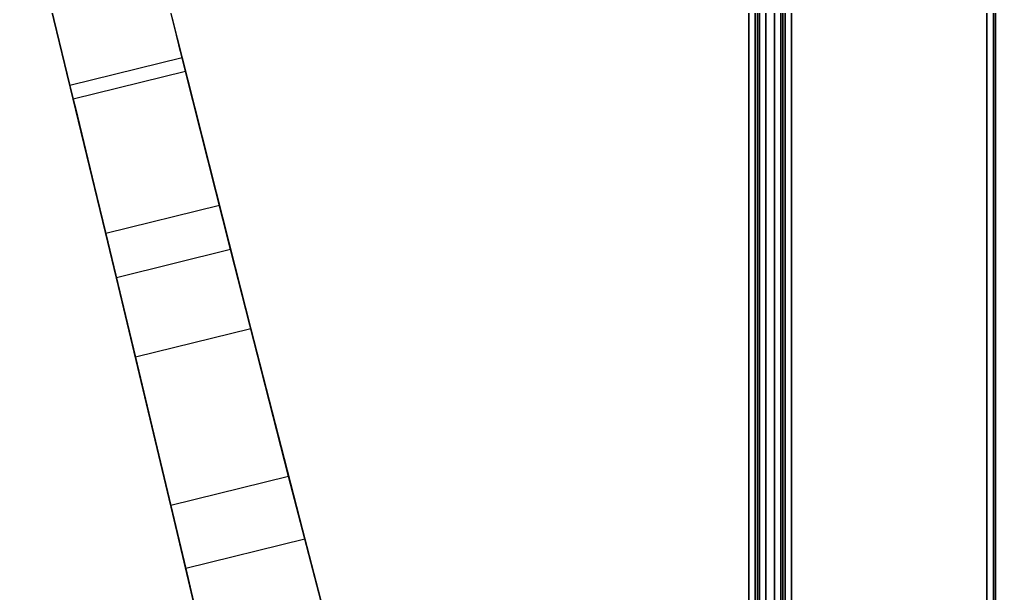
# Model space of a CAD drawing. Extents: x 11992 to 29481, y -6727 to 6811.
# Drawn here: x 15596.8 to 15711.6, y 836.1 to 903.6 of the extents above; entities that cross this region are included whole.
import ezdxf

# ---------------------------------------------------------------- set-up
doc = ezdxf.new("R2010")
doc.units = 0
doc.header["$MEASUREMENT"] = 0
doc.layers.get('0').update_dxf_attribs({"color": 8, "linetype": 'CONTINUOUS'})

msp = doc.modelspace()

# ---------------------------------------------------------------- linework, layer by layer
for p, q in [((15685.58, 1214.23, -2404.32), (15685.58, 630.6, -2404.32)), ((15685.58, 1214.23, -2404.56), (15685.58, 630.6, -2404.56)), ((15685.58, 1214.23, -2440.68), (15685.58, 630.6, -2440.68)), ((15685.58, 630.6, -2368.43), (15685.58, 1214.23, -2368.43)), ((15686.33, 1214.23, -2404.81), (15686.33, 630.6, -2404.81)), ((15686.33, 1214.23, -2368.68), (15686.33, 630.6, -2368.68)), ((15686.33, 630.6, -2440.43), (15686.33, 1214.23, -2440.43)), ((15686.33, 630.6, -2404.07), (15686.33, 1214.23, -2404.07)), ((15686.58, 630.6, -2439.68), (15686.58, 1214.23, -2439.68)), ((15686.58, 630.6, -2403.32), (15686.58, 1214.23, -2403.32)), ((15686.58, 1214.23, -2405.56), (15686.58, 630.6, -2405.56)), ((15686.58, 1214.23, -2369.43), (15686.58, 630.6, -2369.43)), ((15686.58, 1214.23, -52.17), (15686.58, 630.6, -52.17)), ((15686.58, 1214.23, -2439.43), (15686.58, 630.6, -2439.43)), ((15686.83, 630.6, -2440.18), (15686.83, 1214.23, -2440.18)), ((15686.83, 630.6, -51.42), (15686.83, 1214.23, -51.42)), ((15687.58, 630.6, -2440.43), (15687.58, 1214.23, -2440.43)), ((15687.58, 1214.23, -51.17), (15687.58, 630.6, -51.17)), ((15710.58, 1214.23, -51.17), (15710.58, 630.6, -51.17)), ((15710.58, 1214.23, -2440.43), (15710.58, 629.85, -2440.18)), ((15711.33, 1214.23, -2440.18), (15711.33, 630.6, -2440.18)), ((15711.33, 1214.23, -51.42), (15711.33, 630.6, -51.42)), ((15711.58, 630.6, -52.17), (15711.58, 1214.23, -52.17)), ((15711.58, 1214.23, -2439.43), (15711.58, 630.6, -2439.43)), ((15684.58, 631.6, -2404.32), (15684.58, 1213.23, -2404.32)), ((15684.58, 631.6, -2368.43), (15684.58, 1213.23, -2368.43)), ((15684.58, 631.6, -2440.68), (15684.58, 1213.23, -2440.68)), ((15684.58, 1213.23, -2404.56), (15684.58, 631.6, -2404.56)), ((15683.83, 1211.73, -2404.07), (15683.83, 633.1, -2404.07)), ((15683.83, 633.1, -2404.81), (15683.83, 1211.73, -2404.81)), ((15683.83, 633.1, -2368.68), (15683.83, 1211.73, -2368.68)), ((15683.83, 1211.73, -2440.43), (15683.83, 633.1, -2440.43)), ((15682.58, 633.6, -2368.93), (15682.58, 1211.23, -2368.93)), ((15682.58, 633.6, -2403.82), (15682.58, 1211.23, -2403.82)), ((15682.58, 633.6, -2440.18), (15682.58, 1211.23, -2440.18)), ((15682.58, 1211.23, -2405.07), (15682.58, 633.6, -2405.07)), ((15683.33, 633.6, -2439.93), (15683.33, 1211.23, -2439.93)), ((15683.33, 633.6, -2403.57), (15683.33, 1211.23, -2403.57)), ((15683.33, 1211.23, -2405.32), (15683.33, 633.6, -2405.32)), ((15683.33, 1211.23, -2369.18), (15683.33, 633.6, -2369.18)), ((15683.58, 633.6, -2439.18), (15683.58, 1211.23, -2439.18)), ((15683.58, 1211.23, -2369.93), (15683.58, 633.6, -2369.93)), ((15683.58, 633.6, -2402.82), (15683.58, 1211.23, -2402.82)), ((15683.58, 1211.23, -2439.68), (15683.58, 633.6, -2439.68)), ((15683.58, 1211.23, -2403.32), (15683.58, 633.6, -2403.32)), ((15683.58, 1211.23, -2406.07), (15683.58, 633.6, -2406.07)), ((15683.58, 633.6, -2405.56), (15683.58, 1211.23, -2405.56)), ((15683.58, 633.6, -2369.43), (15683.58, 1211.23, -2369.43)), ((15685.58, 1211.23, -1388.6), (15685.58, 640.07, -1388.6)), ((15685.58, 1211.23, -75.67), (15685.58, 640.07, -75.67)), ((15685.58, 1211.23, -51.67), (15685.58, 640.07, -51.67)), ((15685.58, 1211.23, -1412.6), (15685.58, 640.07, -1412.6)), ((15686.33, 1211.23, -75.42), (15686.33, 640.07, -75.42)), ((15686.33, 1211.23, -1388.85), (15686.33, 640.07, -1388.85)), ((15686.33, 1211.23, -51.92), (15686.33, 640.07, -51.92)), ((15686.33, 1211.23, -1412.35), (15686.33, 640.07, -1412.35)), ((15686.58, 1211.23, -52.67), (15686.58, 640.07, -52.67)), ((15686.58, 640.07, -74.67), (15686.58, 1211.23, -74.67)), ((15686.58, 1211.23, -1389.6), (15686.58, 640.07, -1389.6)), ((15686.58, 640.07, -1411.6), (15686.58, 1211.23, -1411.6)), ((15686.58, 1176.23, -75.17), (15686.58, 668.6, -75.17)), ((15686.58, 668.6, -2366.43), (15686.58, 1176.23, -2366.43)), ((15686.58, 668.6, -1411.61), (15686.58, 1176.23, -1411.61)), ((15686.58, 668.6, -1389.61), (15686.58, 1176.23, -1389.61)), ((15711.58, 1176.23, -2366.43), (15711.58, 668.6, -2366.43)), ((15711.58, 668.6, -1389.61), (15711.58, 1176.23, -1389.61)), ((15711.58, 1176.23, -1411.61), (15711.58, 668.6, -1411.61)), ((15711.58, 668.6, -75.17), (15711.58, 1176.23, -75.17)), ((15686.83, 1174.73, -2365.68), (15686.83, 670.1, -2365.68)), ((15686.83, 1174.73, -75.92), (15686.83, 670.1, -75.92)), ((15686.83, 670.1, -1388.86), (15686.83, 1174.73, -1388.86)), ((15686.83, 670.1, -1412.36), (15686.83, 1174.73, -1412.36)), ((15711.33, 670.1, -1388.86), (15711.33, 1174.73, -1388.86)), ((15711.33, 670.1, -2365.68), (15711.33, 1174.73, -2365.68)), ((15711.33, 670.1, -1412.36), (15711.33, 1174.73, -1412.36)), ((15711.33, 670.1, -75.92), (15711.33, 1174.73, -75.92)), ((15687.58, 1174.23, -76.17), (15687.58, 670.6, -76.17)), ((15687.58, 1174.23, -2365.43), (15687.58, 670.6, -2365.43)), ((15687.58, 1174.23, -1388.61), (15687.58, 670.6, -1388.61)), ((15687.58, 1174.23, -1412.61), (15687.58, 669.85, -1412.86)), ((15710.58, 1174.23, -76.17), (15710.58, 670.6, -76.17)), ((15710.58, 670.6, -1388.61), (15710.58, 1174.23, -1388.61)), ((15710.58, 670.6, -2365.43), (15710.58, 1174.23, -2365.43)), ((15710.58, 670.6, -1412.61), (15710.58, 1174.23, -1412.61)), ((15616.31, 897.52, -247.15), (15609.84, 923.37, -231.88)), ((15616.56, 896.51, -245.63), (15610.09, 922.36, -230.36)), ((15610.09, 922.36, -230.36), (15615.53, 900.6, -199.12)), ((15603.09, 894.26, -247.15), (15596.77, 920.14, -231.88)), ((15603.34, 893.24, -245.63), (15597.02, 919.12, -230.36)), ((15597.02, 919.12, -230.36), (15602.34, 897.34, -199.12)), ((15611.33, 917.41, -185.99), (15615.53, 900.6, -199.12)), ((15611.55, 916.52, -184.35), (15615.9, 899.13, -197.93)), ((15598.24, 914.17, -185.99), (15602.34, 897.34, -199.12)), ((15598.45, 913.29, -184.35), (15602.7, 895.87, -197.93)), ((15615.9, 899.13, -197.93), (15615.53, 900.6, -199.12)), ((15615.53, 900.6, -199.12), (15619.89, 883.33, -226.3)), ((15615.9, 899.13, -197.93), (15602.7, 895.87, -197.93)), ((15615.9, 899.13, -197.93), (15620.29, 881.75, -225.29)), ((15602.7, 895.87, -197.93), (15602.34, 897.34, -199.12)), ((15602.34, 897.34, -199.12), (15606.54, 880.03, -226.3)), ((15616.31, 897.52, -247.15), (15603.09, 894.26, -247.15)), ((15621.61, 876.56, -259.55), (15616.31, 897.52, -247.15)), ((15616.31, 897.52, -247.15), (15616.56, 896.51, -245.63)), ((15602.7, 895.87, -197.93), (15606.92, 878.45, -225.29)), ((15621.86, 875.55, -258.02), (15616.56, 896.51, -245.63)), ((15616.56, 896.51, -245.63), (15619.89, 883.33, -226.3)), ((15603.09, 894.26, -247.15), (15603.34, 893.24, -245.63)), ((15608.17, 873.24, -259.55), (15603.09, 894.26, -247.15)), ((15608.42, 872.22, -258.02), (15603.34, 893.24, -245.63)), ((15603.34, 893.24, -245.63), (15606.54, 880.03, -226.3)), ((15620.29, 881.75, -225.29), (15619.89, 883.33, -226.3)), ((15619.89, 883.33, -226.3), (15623.63, 868.61, -244.82)), ((15620.29, 881.75, -225.29), (15606.92, 878.45, -225.29)), ((15620.29, 881.75, -225.29), (15623.98, 867.24, -243.54)), ((15606.92, 878.45, -225.29), (15606.54, 880.03, -226.3)), ((15606.54, 880.03, -226.3), (15610.08, 865.26, -244.82)), ((15606.92, 878.45, -225.29), (15610.41, 863.89, -243.54)), ((15621.61, 876.56, -259.55), (15608.17, 873.24, -259.55)), ((15628.43, 849.87, -275.34), (15621.61, 876.56, -259.55)), ((15621.61, 876.56, -259.55), (15621.86, 875.55, -258.02)), ((15628.69, 848.86, -273.81), (15621.86, 875.55, -258.02)), ((15621.86, 875.55, -258.02), (15623.63, 868.61, -244.82)), ((15608.17, 873.24, -259.55), (15608.42, 872.22, -258.02)), ((15614.57, 846.44, -275.34), (15608.17, 873.24, -259.55)), ((15614.81, 845.43, -273.81), (15608.42, 872.22, -258.02)), ((15608.42, 872.22, -258.02), (15610.08, 865.26, -244.82)), ((15623.98, 867.24, -243.54), (15623.63, 868.61, -244.82)), ((15623.63, 868.61, -244.82), (15630.05, 843.57, -263.15)), ((15623.98, 867.24, -243.54), (15610.41, 863.89, -243.54)), ((15623.98, 867.24, -243.54), (15630.33, 842.49, -261.66)), ((15610.41, 863.89, -243.54), (15610.08, 865.26, -244.82)), ((15610.08, 865.26, -244.82), (15616.07, 840.11, -263.15)), ((15610.41, 863.89, -243.54), (15616.33, 839.03, -261.66)), ((15628.43, 849.87, -275.34), (15614.57, 846.44, -275.34)), ((15638.42, 811.36, -298.14), (15628.43, 849.87, -275.34)), ((15628.43, 849.87, -275.34), (15628.69, 848.86, -273.81)), ((15638.68, 810.36, -296.61), (15628.69, 848.86, -273.81)), ((15628.69, 848.86, -273.81), (15630.05, 843.57, -263.15)), ((15614.57, 846.44, -275.34), (15614.81, 845.43, -273.81)), ((15623.67, 807.72, -298.14), (15614.57, 846.44, -275.34)), ((15623.91, 806.7, -296.61), (15614.81, 845.43, -273.81)), ((15614.81, 845.43, -273.81), (15616.07, 840.11, -263.15)), ((15630.33, 842.49, -261.66), (15630.05, 843.57, -263.15)), ((15630.05, 843.57, -263.15), (15640.04, 805.15, -284.73)), ((15630.33, 842.49, -261.66), (15616.33, 839.03, -261.66)), ((15630.33, 842.49, -261.66), (15640.29, 804.2, -283.17)), ((15616.33, 839.03, -261.66), (15616.07, 840.11, -263.15)), ((15616.07, 840.11, -263.15), (15625.13, 801.46, -284.73)), ((15616.33, 839.03, -261.66), (15625.35, 800.51, -283.17))]:
    msp.add_line(p, q)

doc.saveas('drawing.dxf')
